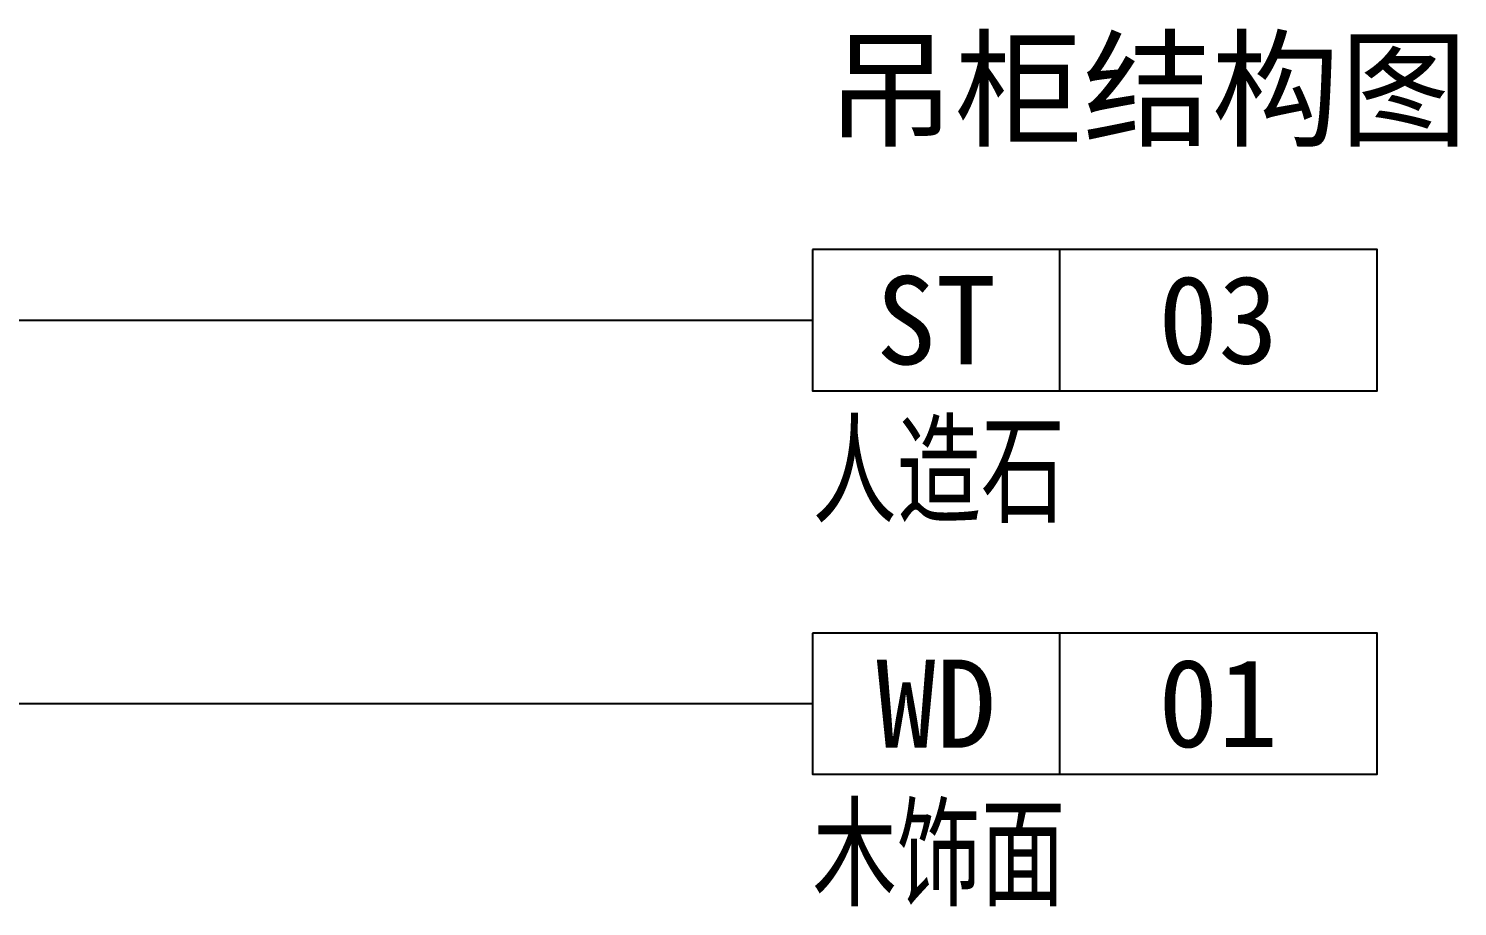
# Model space of a CAD drawing. Header units: millimetres. Extents: x 3104083 to 3173399, y -3165492 to -3044687.
# Drawn here: x 3137524 to 3138739, y -3141063 to -3140317 of the extents above; entities that cross this region are included whole.
import ezdxf
from ezdxf.enums import TextEntityAlignment as Align

# ---------------------------------------------------------------- set-up
doc = ezdxf.new("R2010")
doc.units = ezdxf.units.MM
doc.header["$LTSCALE"] = 500
doc.header["$MEASUREMENT"] = 0
doc.layers.get('0').update_dxf_attribs({"linetype": 'CONTINUOUS'})
for name, color, linetype in [('D-节点尺寸', 5, 'CONTINUOUS'), ('W-基础引线', 35, 'CONTINUOUS'), ('W-文字', 35, 'CONTINUOUS')]:
    doc.layers.add(name, color=color, linetype=linetype)
doc.styles.add('DIM', font='SimSun.ttf', dxfattribs={"width": 0.7})
doc.styles.add('NAME-1', font='SIMHEI.TTF')
doc.styles.add('WORD-1', font='SimSun.ttf', dxfattribs={"width": 0.7})
doc.dimstyles.new('基础引线', dxfattribs={"dimtxt": 3, "dimasz": 0.7, "dimexe": 2, "dimexo": 6, "dimgap": 1, "dimtad": 1, "dimdec": 0, "dimdsep": 46, "dimtxsty": 'Standard', "dimblk1": 'A', "dimblk2": 'A', "dimsah": 1, "dimcen": 3, "dimdle": 200, "dimclrd": 256, "dimclre": 256, "dimclrt": 2, "dimadec": 0, "dimazin": 0, "dimtfac": 1, "dimtdec": 0, "dimtix": 1, "dimtmove": 1, "dimatfit": 3, "dimldrblk": 'A', "dimfxl": 0, "dimtvp": 1, "dimtolj": 1, "dimtzin": 0, "dimarcsym": 0})

# ---------------------------------------------------------------- blocks, each defined once
blk = doc.blocks.new('材料索引')
at = {"color": 35}
blk.add_line((7, 2), (7, -2), dxfattribs=at)
at = {"color": 4}
blk.add_lwpolyline([(0, 2), (0, -2), (16, -2), (16, 2)], close=True, dxfattribs=at)
at = {"color": 2, "ltscale": 20, "style": 'NAME-1'}
for tag, p in [('WD', (3.5, 0)), ('01', (11.5, 0))]:
    blk.add_attdef(tag, text='', height=2.5, dxfattribs=at).set_placement(p, align=Align.MIDDLE)
at = {"color": 35, "ltscale": 0.5, "style": 'WORD-1', "width": 0.7}
blk.add_attdef('木饰面', (0, -5.972661882723173), '', height=2.5, dxfattribs=at)
blk = doc.blocks.new('A')
for p, q in [((-1.435067392276323, 1.147654099946521), (-1.089590771724033, 1.437450103912851)), ((-1.089590771724033, 1.437450103912851), (0, 0)), ((-1.435067392276323, 1.147654099946521), (-0.3688396396728422, 0)), ((-0.3688396396728422, 3.638e-12), (-2.127066897330223, 0)), ((-1.435067392276323, -1.147654099946521), (-0.3688396396728422, 0)), ((-1.089590771724033, -1.437450103912851), (0, 0)), ((-1.435067392276323, -1.147654099946521), (-1.089590771724033, -1.437450103912851))]:
    blk.add_line(p, q)
for points in [[(-1.435067392276323, 1.147654099946521), (-1.089590771724033, 1.437450103912851), (-0.3688396396728422, 0), (0, 0)], [(-1.435067392276323, -1.147654099946521), (-1.089590771724033, -1.437450103912851), (-0.3688396396728422, 0), (0, 0)]]:
    blk.add_solid(points)

msp = doc.modelspace()

# ---------------------------------------------------------------- block references
at = {"layer": 'W-文字'}
ref = msp.add_blockref('材料索引', (3138190.845235428, -3140564.984608863), dxfattribs=dict(at, xscale=30, yscale=30, zscale=30))
ref.add_attrib('WD', 'ST', dxfattribs={"layer": '0', "color": 2, "ltscale": 20, "height": 75, "style": 'NAME-1'}).set_placement((3138295.845235428, -3140564.984608863), align=Align.MIDDLE)
ref.add_attrib('01', '03', dxfattribs={"layer": '0', "color": 2, "ltscale": 20, "height": 75, "style": 'NAME-1'}).set_placement((3138535.845235428, -3140564.984608863), align=Align.MIDDLE)
ref.add_attrib('木饰面', '人造石', (3138190.845235428, -3140729.164465342), dxfattribs={"layer": '0', "color": 35, "ltscale": 0.5, "height": 75, "style": 'WORD-1', "width": 0.7})
ref = msp.add_blockref('材料索引', (3138190.845235428, -3140890.939360254), dxfattribs=dict(at, xscale=30, yscale=30, zscale=30))
ref.add_attrib('WD', 'WD', dxfattribs={"layer": '0', "color": 2, "ltscale": 20, "height": 75, "style": 'NAME-1'}).set_placement((3138295.845235428, -3140890.939360254), align=Align.MIDDLE)
ref.add_attrib('01', '01', dxfattribs={"layer": '0', "color": 2, "ltscale": 20, "height": 75, "style": 'NAME-1'}).set_placement((3138535.845235428, -3140890.939360254), align=Align.MIDDLE)
ref.add_attrib('木饰面', '木饰面', (3138190.845235428, -3141055.119216733), dxfattribs={"layer": '0', "color": 35, "ltscale": 0.5, "height": 75, "style": 'WORD-1', "width": 0.7})

# ---------------------------------------------------------------- texts
at = {"layer": 'D-节点尺寸', "color": 35, "ltscale": 100, "style": 'DIM'}
msp.add_text('吊柜结构图', height=80, dxfattribs=at).set_placement((3138202.676787939, -3140408.827053764))

# ---------------------------------------------------------------- leaders
at = {"layer": 'W-基础引线'}
for points in [[(3137269.859239807, -3140564.984608803), (3138153.813161192, -3140564.984608823), (3138190.845235428, -3140564.984608863)], [(3137269.859239807, -3140890.939360194), (3138153.813161192, -3140890.939360214), (3138190.845235428, -3140890.939360254)]]:
    msp.add_leader(points, dimstyle='基础引线', override={"dimasz": 20}, dxfattribs=at)

doc.saveas('drawing.dxf')
